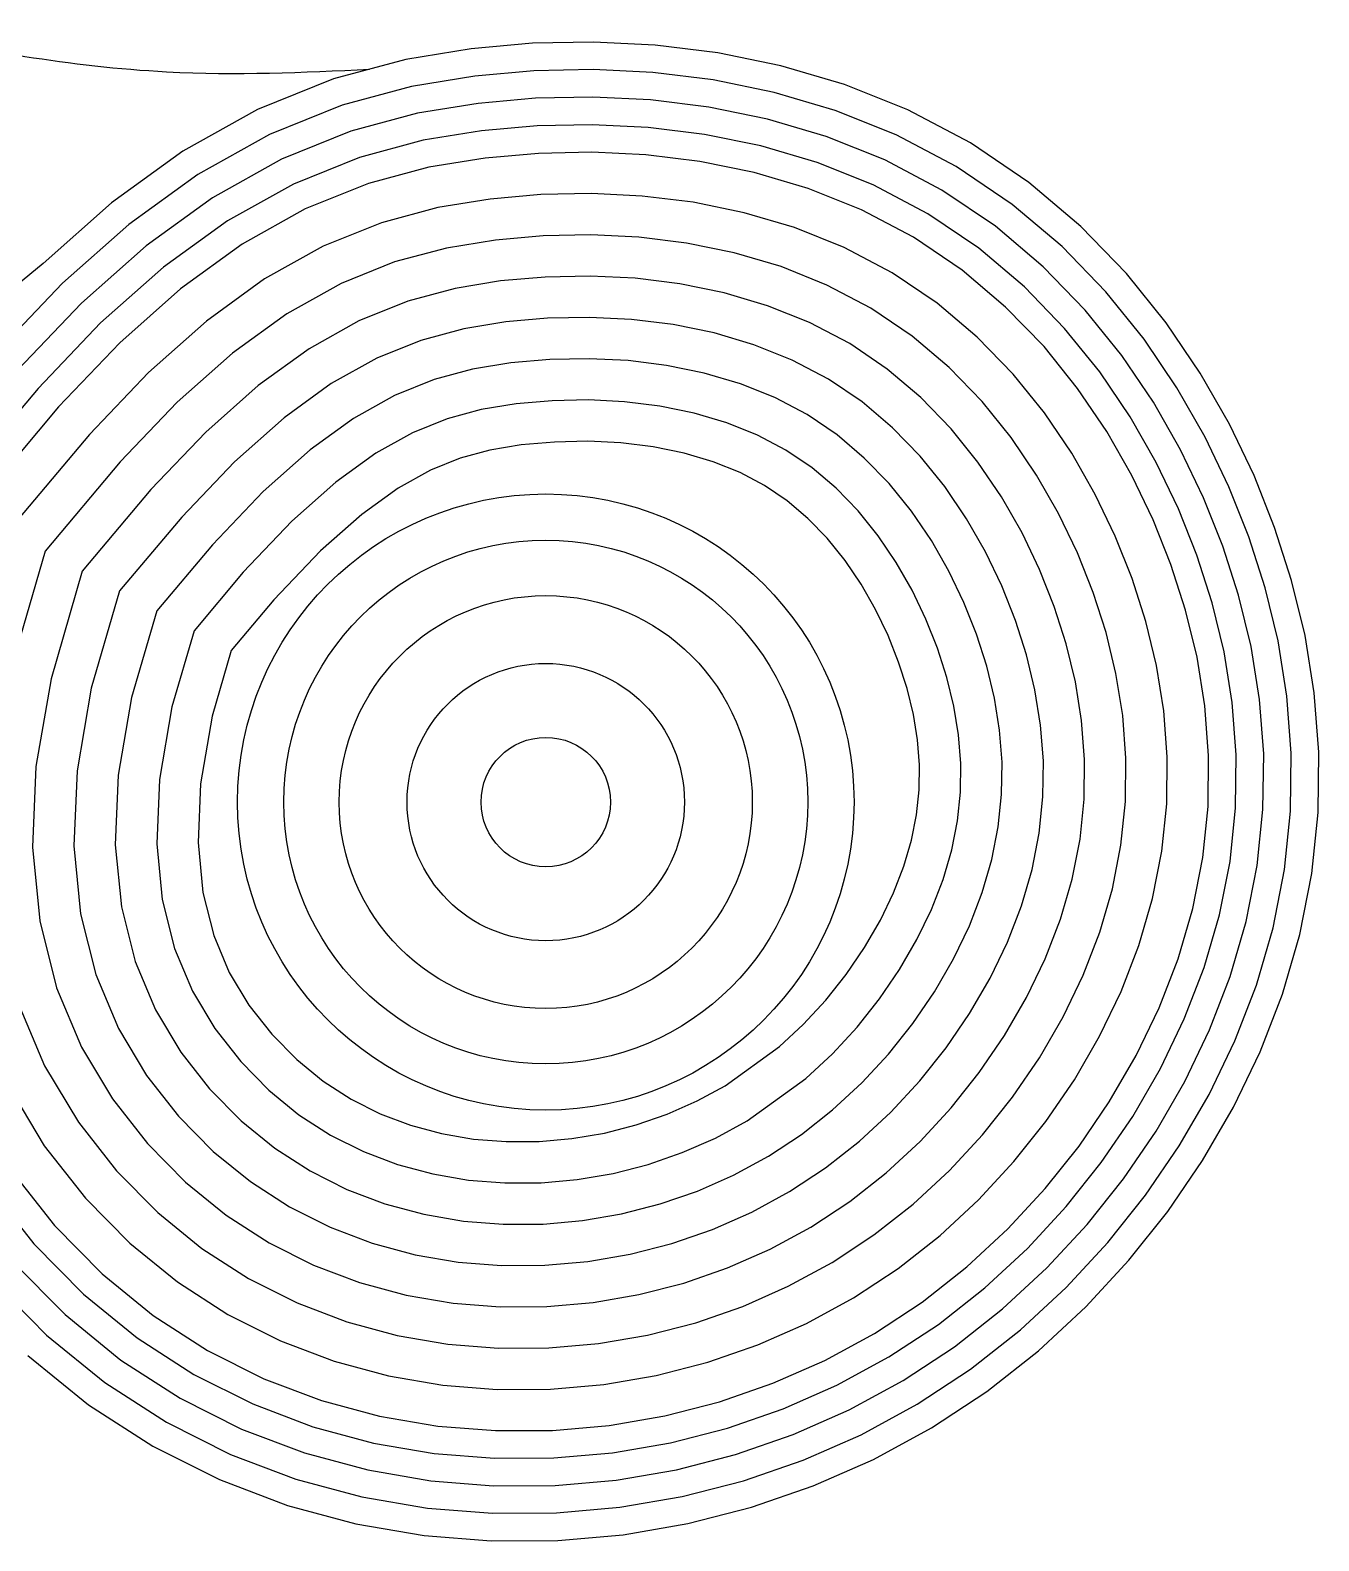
# Model space of a CAD drawing. Header units: millimetres. Extents: x 1218 to 72853, y -34712 to 16286.
# Drawn here: x 44332.1 to 44504.3, y 10439.5 to 10641.5 of the extents above; entities that cross this region are included whole.
import ezdxf

# ---------------------------------------------------------------- set-up
doc = ezdxf.new("R2010")
doc.units = ezdxf.units.MM

# ---------------------------------------------------------------- blocks, each defined once
blk = doc.blocks.new('CUONVOI PCCC')
for p, q in [((-11.78, 97.78, -7.91), (-20.53, 96.35, -7.91)), ((-3.6, 98.51, -7.91), (-11.78, 97.78, -7.91)), ((4.56, 98.68, -7.91), (-3.6, 98.51, -7.91)), ((12.82, 98.27, -7.91), (4.56, 98.68, -7.91)), ((21.17, 97.24, -7.91), (12.82, 98.27, -7.91)), ((29.6, 95.52, -7.91), (21.17, 97.24, -7.91)), ((-20.53, 96.35, -7.91), (-30.21, 93.75, -7.91)), ((4.51, 95, -7.91), (-3.4, 94.83, -7.91)), ((12.5, 94.6, -7.91), (4.51, 95, -7.91)), ((38.09, 93.01, -7.91), (29.6, 95.52, -7.91)), ((-30.21, 93.75, -7.91), (-40.34, 89.67, -7.91)), ((-11.31, 94.13, -7.91), (-19.76, 92.75, -7.91)), ((-3.4, 94.83, -7.91), (-11.31, 94.13, -7.91)), ((20.57, 93.61, -7.91), (12.5, 94.6, -7.91)), ((28.71, 91.94, -7.91), (20.57, 93.61, -7.91)), ((46.58, 89.61, -7.91), (38.09, 93.01, -7.91)), ((-19.76, 92.75, -7.91), (-29.04, 90.26, -7.91)), ((-3.19, 91.16, -7.91), (-10.85, 90.48, -7.91)), ((4.45, 91.32, -7.91), (-3.19, 91.16, -7.91)), ((12.18, 90.94, -7.91), (4.45, 91.32, -7.91)), ((19.98, 89.97, -7.91), (12.18, 90.94, -7.91)), ((36.88, 89.53, -7.91), (28.71, 91.94, -7.91)), ((-40.34, 89.67, -7.91), (-50.32, 84.08, -7.91)), ((-29.04, 90.26, -7.91), (-38.74, 86.34, -7.91)), ((-18.98, 89.15, -7.91), (-27.87, 86.76, -7.91)), ((-10.85, 90.48, -7.91), (-18.98, 89.15, -7.91)), ((27.82, 88.37, -7.91), (19.98, 89.97, -7.91)), ((45.03, 86.26, -7.91), (36.88, 89.53, -7.91)), ((54.93, 85.21, -7.91), (46.58, 89.61, -7.91)), ((-2.99, 87.48, -7.91), (-10.39, 86.82, -7.91)), ((4.4, 87.63, -7.91), (-2.99, 87.48, -7.91)), ((11.87, 87.27, -7.91), (4.4, 87.63, -7.91)), ((19.38, 86.34, -7.91), (11.87, 87.27, -7.91)), ((35.67, 86.05, -7.91), (27.82, 88.37, -7.91)), ((-38.74, 86.34, -7.91), (-48.34, 80.98, -7.91)), ((-27.87, 86.76, -7.91), (-37.15, 83.02, -7.91)), ((-18.21, 85.54, -7.91), (-26.7, 83.26, -7.91)), ((-10.39, 86.82, -7.91), (-18.21, 85.54, -7.91)), ((26.93, 84.8, -7.91), (19.38, 86.34, -7.91)), ((43.49, 82.92, -7.91), (35.67, 86.05, -7.91)), ((53.03, 82.05, -7.91), (45.03, 86.26, -7.91)), ((62.74, 79.91, -7.91), (54.93, 85.21, -7.91)), ((-50.32, 84.08, -7.91), (-59.86, 77.18, -7.91)), ((-37.15, 83.02, -7.91), (-46.36, 77.87, -7.91)), ((-26.7, 83.26, -7.91), (-35.56, 79.69, -7.91)), ((-9.93, 83.17, -7.91), (-17.43, 81.94, -7.91)), ((-2.79, 83.8, -7.91), (-9.93, 83.17, -7.91)), ((4.35, 83.95, -7.91), (-2.79, 83.8, -7.91)), ((11.55, 83.6, -7.91), (4.35, 83.95, -7.91)), ((18.79, 82.7, -7.91), (11.55, 83.6, -7.91)), ((34.46, 82.57, -7.91), (26.93, 84.8, -7.91)), ((51.13, 78.89, -7.91), (43.49, 82.92, -7.91)), ((-48.34, 80.98, -7.91), (-57.56, 74.3, -7.91)), ((-17.43, 81.94, -7.91), (-25.53, 79.77, -7.91)), ((26.03, 81.22, -7.91), (18.79, 82.7, -7.91)), ((33.25, 79.09, -7.91), (26.03, 81.22, -7.91)), ((41.94, 79.57, -7.91), (34.46, 82.57, -7.91)), ((60.51, 76.98, -7.91), (53.03, 82.05, -7.91)), ((-35.56, 79.69, -7.91), (-44.37, 74.76, -7.91)), ((-25.53, 79.77, -7.91), (-33.97, 76.36, -7.91)), ((40.39, 76.23, -7.91), (33.25, 79.09, -7.91)), ((49.24, 75.73, -7.91), (41.94, 79.57, -7.91)), ((58.28, 74.04, -7.91), (51.13, 78.89, -7.91)), ((69.71, 74.01, -7.91), (62.74, 79.91, -7.91)), ((-59.86, 77.18, -7.91), (-68.99, 69.07, -7.91)), ((-46.36, 77.87, -7.91), (-55.25, 71.43, -7.91)), ((-9.24, 77.69, -7.91), (-16.27, 76.54, -7.91)), ((-2.49, 78.29, -7.91), (-9.24, 77.69, -7.91)), ((4.27, 78.43, -7.91), (-2.49, 78.29, -7.91)), ((11.08, 78.09, -7.91), (4.27, 78.43, -7.91)), ((17.9, 77.25, -7.91), (11.08, 78.09, -7.91)), ((24.7, 75.86, -7.91), (17.9, 77.25, -7.91)), ((67.19, 71.32, -7.91), (60.51, 76.98, -7.91)), ((-44.37, 74.76, -7.91), (-52.94, 68.56, -7.91)), ((-33.97, 76.36, -7.91), (-42.39, 71.66, -7.91)), ((-16.27, 76.54, -7.91), (-23.78, 74.52, -7.91)), ((31.44, 73.87, -7.91), (24.7, 75.86, -7.91)), ((47.34, 72.57, -7.91), (40.39, 76.23, -7.91)), ((56.05, 71.11, -7.91), (49.24, 75.73, -7.91)), ((-57.56, 74.3, -7.91), (-66.43, 66.42, -7.91)), ((-23.78, 74.52, -7.91), (-31.58, 71.38, -7.91)), ((-2.19, 72.77, -7.91), (-8.55, 72.21, -7.91)), ((4.19, 72.91, -7.91), (-2.19, 72.77, -7.91)), ((10.6, 72.59, -7.91), (4.19, 72.91, -7.91)), ((38.07, 71.21, -7.91), (31.44, 73.87, -7.91)), ((64.67, 68.63, -7.91), (58.28, 74.04, -7.91)), ((75.81, 67.71, -7.91), (69.71, 74.01, -7.91)), ((-55.25, 71.43, -7.91), (-63.87, 63.77, -7.91)), ((-42.39, 71.66, -7.91), (-50.64, 65.69, -7.91)), ((-31.58, 71.38, -7.91), (-39.41, 67, -7.91)), ((-15.1, 71.14, -7.91), (-22.02, 69.28, -7.91)), ((-8.55, 72.21, -7.91), (-15.1, 71.14, -7.91)), ((17, 71.8, -7.91), (10.6, 72.59, -7.91)), ((23.36, 70.5, -7.91), (17, 71.8, -7.91)), ((44.5, 67.83, -7.91), (38.07, 71.21, -7.91)), ((53.82, 68.17, -7.91), (47.34, 72.57, -7.91)), ((62.16, 65.94, -7.91), (56.05, 71.11, -7.91)), ((73.05, 65.27, -7.91), (67.19, 71.32, -7.91)), ((-68.99, 69.07, -7.91), (-87.97, 53.48, -7.91)), ((-22.02, 69.28, -7.91), (-29.19, 66.39, -7.91)), ((29.63, 68.65, -7.91), (23.36, 70.5, -7.91)), ((-52.94, 68.56, -7.91), (-61.32, 61.12, -7.91)), ((-39.41, 67, -7.91), (-47.18, 61.38, -7.91)), ((-7.86, 66.73, -7.91), (-13.94, 65.73, -7.91)), ((-1.88, 67.26, -7.91), (-7.86, 66.73, -7.91)), ((4.11, 67.38, -7.91), (-1.88, 67.26, -7.91)), ((10.13, 67.09, -7.91), (4.11, 67.38, -7.91)), ((16.11, 66.35, -7.91), (10.13, 67.09, -7.91)), ((35.76, 66.19, -7.91), (29.63, 68.65, -7.91)), ((50.48, 63.77, -7.91), (44.5, 67.83, -7.91)), ((59.64, 63.25, -7.91), (53.82, 68.17, -7.91)), ((70.29, 62.83, -7.91), (64.67, 68.63, -7.91)), ((81.11, 61.14, -7.91), (75.81, 67.71, -7.91)), ((-66.43, 66.42, -7.91), (-75.17, 57.28, -7.91)), ((-50.64, 65.69, -7.91), (-58.76, 58.46, -7.91)), ((-29.19, 66.39, -7.91), (-36.44, 62.33, -7.91)), ((-13.94, 65.73, -7.91), (-20.27, 64.03, -7.91)), ((22.02, 65.14, -7.91), (16.11, 66.35, -7.91)), ((27.81, 63.43, -7.91), (22.02, 65.14, -7.91)), ((41.65, 63.09, -7.91), (35.76, 66.19, -7.91)), ((67.53, 60.39, -7.91), (62.16, 65.94, -7.91)), ((78.15, 58.95, -7.91), (73.05, 65.27, -7.91)), ((-63.87, 63.77, -7.91), (-72.42, 54.82, -7.91)), ((-20.27, 64.03, -7.91), (-26.8, 61.4, -7.91)), ((33.44, 61.17, -7.91), (27.81, 63.43, -7.91)), ((47.14, 59.37, -7.91), (41.65, 63.09, -7.91)), ((55.86, 59.21, -7.91), (50.48, 63.77, -7.91)), ((64.78, 57.95, -7.91), (59.64, 63.25, -7.91)), ((75.19, 56.76, -7.91), (70.29, 62.83, -7.91)), ((-61.32, 61.12, -7.91), (-69.68, 52.37, -7.91)), ((-47.18, 61.38, -7.91), (-54.93, 54.49, -7.91)), ((-36.44, 62.33, -7.91), (-43.71, 57.07, -7.91)), ((-26.8, 61.4, -7.91), (-33.46, 57.67, -7.91)), ((-7.17, 61.25, -7.91), (-12.77, 60.33, -7.91)), ((-1.58, 61.75, -7.91), (-7.17, 61.25, -7.91)), ((4.04, 61.86, -7.91), (-1.58, 61.75, -7.91)), ((9.65, 61.59, -7.91), (4.04, 61.86, -7.91)), ((15.22, 60.9, -7.91), (9.65, 61.59, -7.91)), ((20.68, 59.78, -7.91), (15.22, 60.9, -7.91)), ((38.81, 58.35, -7.91), (33.44, 61.17, -7.91)), ((85.67, 54.4, -7.91), (81.11, 61.14, -7.91)), ((-18.51, 58.79, -7.91), (-24.41, 56.41, -7.91)), ((-12.77, 60.33, -7.91), (-18.51, 58.79, -7.91)), ((26, 58.21, -7.91), (20.68, 59.78, -7.91)), ((52.09, 55.17, -7.91), (47.14, 59.37, -7.91)), ((60.64, 54.28, -7.91), (55.86, 59.21, -7.91)), ((72.23, 54.57, -7.91), (67.53, 60.39, -7.91)), ((82.55, 52.46, -7.91), (78.15, 58.95, -7.91)), ((-58.76, 58.46, -7.91), (-66.94, 49.91, -7.91)), ((-43.71, 57.07, -7.91), (-51.09, 50.51, -7.91)), ((-33.46, 57.67, -7.91), (-40.25, 52.76, -7.91)), ((31.12, 56.16, -7.91), (26, 58.21, -7.91)), ((43.8, 54.96, -7.91), (38.81, 58.35, -7.91)), ((69.27, 52.37, -7.91), (64.78, 57.95, -7.91)), ((79.42, 50.51, -7.91), (75.19, 56.76, -7.91)), ((-24.41, 56.41, -7.91), (-30.49, 53.01, -7.91)), ((-11.61, 54.93, -7.91), (-16.76, 53.55, -7.91)), ((-6.48, 55.77, -7.91), (-11.61, 54.93, -7.91)), ((-1.28, 56.23, -7.91), (-6.48, 55.77, -7.91)), ((3.96, 56.34, -7.91), (-1.28, 56.23, -7.91)), ((9.18, 56.08, -7.91), (3.96, 56.34, -7.91)), ((14.32, 55.45, -7.91), (9.18, 56.08, -7.91)), ((19.35, 54.42, -7.91), (14.32, 55.45, -7.91)), ((35.97, 53.6, -7.91), (31.12, 56.16, -7.91)), ((48.31, 51.14, -7.91), (43.8, 54.96, -7.91)), ((56.5, 50.62, -7.91), (52.09, 55.17, -7.91)), ((76.3, 48.56, -7.91), (72.23, 54.57, -7.91)), ((-54.93, 54.49, -7.91), (-62.83, 46.22, -7.91)), ((-40.25, 52.76, -7.91), (-47.26, 46.53, -7.91)), ((-30.49, 53.01, -7.91), (-36.79, 48.45, -7.91)), ((-16.76, 53.55, -7.91), (-22.02, 51.42, -7.91)), ((24.19, 52.99, -7.91), (19.35, 54.42, -7.91)), ((28.8, 51.14, -7.91), (24.19, 52.99, -7.91)), ((40.45, 50.56, -7.91), (35.97, 53.6, -7.91)), ((64.83, 49.09, -7.91), (60.64, 54.28, -7.91)), ((89.57, 47.57, -7.91), (85.67, 54.4, -7.91)), ((-69.68, 52.37, -7.91), (-82.02, 37.68, -7.91)), ((-51.09, 50.51, -7.91), (-58.72, 42.53, -7.91)), ((-22.02, 51.42, -7.91), (-27.51, 48.35, -7.91)), ((-0.98, 50.72, -7.91), (-5.78, 50.29, -7.91)), ((-0.98, 50.72, -7.91), (-5.78, 50.29, -7.91)), ((-0.98, 50.72, -7.91), (-5.78, 50.29, -7.91)), ((3.88, 50.82, -7.91), (-0.98, 50.72, -7.91)), ((3.88, 50.82, -7.91), (-0.98, 50.72, -7.91)), ((3.88, 50.82, -7.91), (-0.98, 50.72, -7.91)), ((8.7, 50.58, -7.91), (3.88, 50.82, -7.91)), ((8.7, 50.58, -7.91), (3.88, 50.82, -7.91)), ((8.7, 50.58, -7.91), (3.88, 50.82, -7.91)), ((13.43, 49.99, -7.91), (8.7, 50.58, -7.91)), ((13.43, 49.99, -7.91), (8.7, 50.58, -7.91)), ((13.43, 49.99, -7.91), (8.7, 50.58, -7.91)), ((33.12, 48.86, -7.91), (28.8, 51.14, -7.91)), ((44.54, 47.1, -7.91), (40.45, 50.56, -7.91)), ((52.36, 46.96, -7.91), (48.31, 51.14, -7.91)), ((60.39, 45.8, -7.91), (56.5, 50.62, -7.91)), ((73.17, 46.62, -7.91), (69.27, 52.37, -7.91)), ((83.04, 44.16, -7.91), (79.42, 50.51, -7.91)), ((86.31, 45.86, -7.91), (82.55, 52.46, -7.91)), ((-66.94, 49.91, -7.91), (-78.7, 35.91, -7.91)), ((-10.45, 49.53, -7.91), (-15, 48.3, -7.91)), ((-10.45, 49.53, -7.91), (-15, 48.3, -7.91)), ((-10.45, 49.53, -7.91), (-15, 48.3, -7.91)), ((-5.78, 50.29, -7.91), (-10.45, 49.53, -7.91)), ((-5.78, 50.29, -7.91), (-10.45, 49.53, -7.91)), ((-5.78, 50.29, -7.91), (-10.45, 49.53, -7.91)), ((18.01, 49.06, -7.91), (13.43, 49.99, -7.91)), ((18.01, 49.06, -7.91), (13.43, 49.99, -7.91)), ((18.01, 49.06, -7.91), (13.43, 49.99, -7.91)), ((22.38, 47.77, -7.91), (18.01, 49.06, -7.91)), ((22.38, 47.77, -7.91), (18.01, 49.06, -7.91)), ((22.38, 47.77, -7.91), (18.01, 49.06, -7.91)), ((37.11, 46.16, -7.91), (33.12, 48.86, -7.91)), ((68.48, 43.7, -7.91), (64.83, 49.09, -7.91)), ((79.78, 42.45, -7.91), (76.3, 48.56, -7.91)), ((-47.26, 46.53, -7.91), (-54.61, 38.85, -7.91)), ((-36.79, 48.45, -7.91), (-43.42, 42.56, -7.91)), ((-27.51, 48.35, -7.91), (-33.33, 44.14, -7.91)), ((-15, 48.3, -7.91), (-19.63, 46.43, -7.91)), ((-15, 48.3, -7.91), (-19.63, 46.43, -7.91)), ((-15, 48.3, -7.91), (-19.63, 46.43, -7.91)), ((26.48, 46.12, -7.91), (22.38, 47.77, -7.91)), ((26.48, 46.12, -7.91), (22.38, 47.77, -7.91)), ((26.48, 46.12, -7.91), (22.38, 47.77, -7.91)), ((48.22, 43.3, -7.91), (44.54, 47.1, -7.91)), ((55.95, 42.51, -7.91), (52.36, 46.96, -7.91)), ((76.52, 40.74, -7.91), (73.17, 46.62, -7.91)), ((92.86, 40.7, -7.91), (89.57, 47.57, -7.91)), ((-62.83, 46.22, -7.91), (-73.73, 33.25, -7.91)), ((-19.63, 46.43, -7.91), (-24.54, 43.69, -7.91)), ((-19.63, 46.43, -7.91), (-24.54, 43.69, -7.91)), ((-19.63, 46.43, -7.91), (-24.54, 43.69, -7.91)), ((-5.09, 44.81, -7.91), (-9.28, 44.12, -7.91)), ((-0.67, 45.2, -7.91), (-5.09, 44.81, -7.91)), ((3.8, 45.29, -7.91), (-0.67, 45.2, -7.91)), ((8.23, 45.08, -7.91), (3.8, 45.29, -7.91)), ((12.54, 44.54, -7.91), (8.23, 45.08, -7.91)), ((16.67, 43.7, -7.91), (12.54, 44.54, -7.91)), ((30.28, 44.12, -7.91), (26.48, 46.12, -7.91)), ((30.28, 44.12, -7.91), (26.48, 46.12, -7.91)), ((30.28, 44.12, -7.91), (26.48, 46.12, -7.91)), ((40.76, 43.06, -7.91), (37.11, 46.16, -7.91)), ((63.79, 40.78, -7.91), (60.39, 45.8, -7.91)), ((89.49, 39.22, -7.91), (86.31, 45.86, -7.91)), ((-58.72, 42.53, -7.91), (-68.75, 30.6, -7.91)), ((-43.42, 42.56, -7.91), (-50.49, 35.16, -7.91)), ((-33.33, 44.14, -7.91), (-39.59, 38.58, -7.91)), ((-24.54, 43.69, -7.91), (-29.87, 39.83, -7.91)), ((-24.54, 43.69, -7.91), (-29.87, 39.83, -7.91)), ((-24.54, 43.69, -7.91), (-29.87, 39.83, -7.91)), ((-13.25, 43.06, -7.91), (-17.25, 41.44, -7.91)), ((-9.28, 44.12, -7.91), (-13.25, 43.06, -7.91)), ((20.56, 42.55, -7.91), (16.67, 43.7, -7.91)), ((24.16, 41.11, -7.91), (20.56, 42.55, -7.91)), ((33.77, 41.75, -7.91), (30.28, 44.12, -7.91)), ((33.77, 41.75, -7.91), (30.28, 44.12, -7.91)), ((33.77, 41.75, -7.91), (30.28, 44.12, -7.91)), ((44.08, 39.64, -7.91), (40.76, 43.06, -7.91)), ((51.51, 39.23, -7.91), (48.22, 43.3, -7.91)), ((59.1, 37.86, -7.91), (55.95, 42.51, -7.91)), ((71.63, 38.18, -7.91), (68.48, 43.7, -7.91)), ((82.74, 36.27, -7.91), (79.78, 42.45, -7.91)), ((86.11, 37.75, -7.91), (83.04, 44.16, -7.91)), ((-17.25, 41.44, -7.91), (-21.56, 39.03, -7.91)), ((27.43, 39.38, -7.91), (24.16, 41.11, -7.91)), ((36.99, 39.03, -7.91), (33.77, 41.75, -7.91)), ((36.99, 39.03, -7.91), (33.77, 41.75, -7.91)), ((36.99, 39.03, -7.91), (33.77, 41.75, -7.91)), ((66.73, 35.62, -7.91), (63.79, 40.78, -7.91)), ((79.36, 34.8, -7.91), (76.52, 40.74, -7.91)), ((95.61, 33.78, -7.91), (92.86, 40.7, -7.91)), ((-54.61, 38.85, -7.91), (-63.77, 27.94, -7.91)), ((-39.59, 38.58, -7.91), (-46.38, 31.47, -7.91)), ((-29.87, 39.83, -7.91), (-35.75, 34.6, -7.91)), ((-29.87, 39.83, -7.91), (-35.75, 34.6, -7.91)), ((-29.87, 39.83, -7.91), (-35.75, 34.6, -7.91)), ((-21.56, 39.03, -7.91), (-26.41, 35.52, -7.91)), ((30.43, 37.35, -7.91), (27.43, 39.38, -7.91)), ((39.94, 35.98, -7.91), (36.99, 39.03, -7.91)), ((39.94, 35.98, -7.91), (36.99, 39.03, -7.91)), ((39.94, 35.98, -7.91), (36.99, 39.03, -7.91)), ((47.07, 35.94, -7.91), (44.08, 39.64, -7.91)), ((54.41, 34.94, -7.91), (51.51, 39.23, -7.91)), ((92.14, 32.54, -7.91), (89.49, 39.22, -7.91)), ((33.21, 34.99, -7.91), (30.43, 37.35, -7.91)), ((61.84, 33.06, -7.91), (59.1, 37.86, -7.91)), ((74.3, 32.59, -7.91), (71.63, 38.18, -7.91)), ((88.67, 31.29, -7.91), (86.11, 37.75, -7.91)), ((-50.49, 35.16, -7.91), (-58.8, 25.28, -7.91)), ((-35.75, 34.6, -7.91), (-42.27, 27.79, -7.91)), ((-35.75, 34.6, -7.91), (-42.27, 27.79, -7.91)), ((-35.75, 34.6, -7.91), (-42.27, 27.79, -7.91)), ((-26.41, 35.52, -7.91), (-31.92, 30.63, -7.91)), ((35.8, 32.32, -7.91), (33.21, 34.99, -7.91)), ((42.63, 32.65, -7.91), (39.94, 35.98, -7.91)), ((42.63, 32.65, -7.91), (39.94, 35.98, -7.91)), ((42.63, 32.65, -7.91), (39.94, 35.98, -7.91)), ((49.72, 32.02, -7.91), (47.07, 35.94, -7.91)), ((56.95, 30.5, -7.91), (54.41, 34.94, -7.91)), ((69.24, 30.37, -7.91), (66.73, 35.62, -7.91)), ((81.74, 28.81, -7.91), (79.36, 34.8, -7.91)), ((85.21, 30.05, -7.91), (82.74, 36.27, -7.91)), ((38.18, 29.37, -7.91), (35.8, 32.32, -7.91)), ((45.03, 29.1, -7.91), (42.63, 32.65, -7.91)), ((45.03, 29.1, -7.91), (42.63, 32.65, -7.91)), ((45.03, 29.1, -7.91), (42.63, 32.65, -7.91)), ((64.18, 28.16, -7.91), (61.84, 33.06, -7.91)), ((76.54, 26.94, -7.91), (74.3, 32.59, -7.91)), ((94.33, 25.7, -7.91), (92.14, 32.54, -7.91)), ((97.88, 26.7, -7.91), (95.61, 33.78, -7.91)), ((-68.75, 30.6, -7.91), (-73.34, 14.77, -7.91)), ((-46.38, 31.47, -7.91), (-53.82, 22.62, -7.91)), ((-31.92, 30.63, -7.91), (-38.16, 24.1, -7.91)), ((52.05, 27.93, -7.91), (49.72, 32.02, -7.91)), ((59.12, 25.95, -7.91), (56.95, 30.5, -7.91)), ((71.34, 25.08, -7.91), (69.24, 30.37, -7.91)), ((90.79, 24.71, -7.91), (88.67, 31.29, -7.91)), ((40.34, 26.18, -7.91), (38.18, 29.37, -7.91)), ((47.16, 25.37, -7.91), (45.03, 29.1, -7.91)), ((47.16, 25.37, -7.91), (45.03, 29.1, -7.91)), ((47.16, 25.37, -7.91), (45.03, 29.1, -7.91)), ((83.7, 22.71, -7.91), (81.74, 28.81, -7.91)), ((87.24, 23.71, -7.91), (85.21, 30.05, -7.91)), ((-63.77, 27.94, -7.91), (-67.95, 13.53, -7.91)), ((-42.27, 27.79, -7.91), (-48.84, 19.96, -7.91)), ((-42.27, 27.79, -7.91), (-48.84, 19.96, -7.91)), ((-42.27, 27.79, -7.91), (-48.84, 19.96, -7.91)), ((54.06, 23.74, -7.91), (52.05, 27.93, -7.91)), ((66.15, 23.21, -7.91), (64.18, 28.16, -7.91)), ((78.38, 21.21, -7.91), (76.54, 26.94, -7.91)), ((99.67, 19.33, -7.91), (97.88, 26.7, -7.91)), ((-58.8, 25.28, -7.91), (-62.57, 12.29, -7.91)), ((42.26, 22.81, -7.91), (40.34, 26.18, -7.91)), ((49, 21.53, -7.91), (47.16, 25.37, -7.91)), ((49, 21.53, -7.91), (47.16, 25.37, -7.91)), ((49, 21.53, -7.91), (47.16, 25.37, -7.91)), ((60.95, 21.35, -7.91), (59.12, 25.95, -7.91)), ((73.07, 19.72, -7.91), (71.34, 25.08, -7.91)), ((92.45, 17.87, -7.91), (90.79, 24.71, -7.91)), ((96.06, 18.6, -7.91), (94.33, 25.7, -7.91)), ((-53.82, 22.62, -7.91), (-57.18, 11.04, -7.91)), ((-38.16, 24.1, -7.91), (-43.87, 17.31, -7.91)), ((43.94, 19.31, -7.91), (42.26, 22.81, -7.91)), ((55.75, 19.49, -7.91), (54.06, 23.74, -7.91)), ((67.75, 18.22, -7.91), (66.15, 23.21, -7.91)), ((85.23, 16.42, -7.91), (83.7, 22.71, -7.91)), ((88.84, 17.14, -7.91), (87.24, 23.71, -7.91)), ((50.55, 17.62, -7.91), (49, 21.53, -7.91)), ((50.55, 17.62, -7.91), (49, 21.53, -7.91)), ((50.55, 17.62, -7.91), (49, 21.53, -7.91)), ((62.43, 16.72, -7.91), (60.95, 21.35, -7.91)), ((79.81, 15.32, -7.91), (78.38, 21.21, -7.91)), ((-48.84, 19.96, -7.91), (-51.79, 9.8, -7.91)), ((-48.84, 19.96, -7.91), (-51.79, 9.8, -7.91)), ((-48.84, 19.96, -7.91), (-51.79, 9.8, -7.91)), ((45.35, 15.76, -7.91), (43.94, 19.31, -7.91)), ((57.12, 15.22, -7.91), (55.75, 19.49, -7.91)), ((68.98, 13.14, -7.91), (67.75, 18.22, -7.91)), ((74.4, 14.23, -7.91), (73.07, 19.72, -7.91)), ((97.25, 11.22, -7.91), (96.06, 18.6, -7.91)), ((100.9, 11.65, -7.91), (99.67, 19.33, -7.91)), ((-43.87, 17.31, -7.91), (-46.4, 8.56, -7.91)), ((51.8, 13.73, -7.91), (50.55, 17.62, -7.91)), ((51.8, 13.73, -7.91), (50.55, 17.62, -7.91)), ((51.8, 13.73, -7.91), (50.55, 17.62, -7.91)), ((63.57, 12.05, -7.91), (62.43, 16.72, -7.91)), ((86.27, 9.92, -7.91), (85.23, 16.42, -7.91)), ((89.93, 10.36, -7.91), (88.84, 17.14, -7.91)), ((93.59, 10.79, -7.91), (92.45, 17.87, -7.91)), ((46.48, 12.23, -7.91), (45.35, 15.76, -7.91)), ((58.15, 10.96, -7.91), (57.12, 15.22, -7.91)), ((75.3, 8.62, -7.91), (74.4, 14.23, -7.91)), ((80.79, 9.27, -7.91), (79.81, 15.32, -7.91)), ((-67.95, 13.53, -7.91), (-69.97, 1.82, -7.91)), ((-62.57, 12.29, -7.91), (-64.47, 1.23, -7.91)), ((47.32, 8.77, -7.91), (46.48, 12.23, -7.91)), ((52.74, 9.86, -7.91), (51.8, 13.73, -7.91)), ((52.74, 9.86, -7.91), (51.8, 13.73, -7.91)), ((52.74, 9.86, -7.91), (51.8, 13.73, -7.91)), ((69.81, 7.98, -7.91), (68.98, 13.14, -7.91)), ((-57.18, 11.04, -7.91), (-58.97, 0.64, -7.91)), ((58.84, 6.68, -7.91), (58.15, 10.96, -7.91)), ((64.33, 7.33, -7.91), (63.57, 12.05, -7.91)), ((90.46, 3.38, -7.91), (89.93, 10.36, -7.91)), ((94.14, 3.5, -7.91), (93.59, 10.79, -7.91)), ((97.82, 3.61, -7.91), (97.25, 11.22, -7.91)), ((101.51, 3.73, -7.91), (100.9, 11.65, -7.91)), ((-51.79, 9.8, -7.91), (-53.47, 0.06, -7.91)), ((-51.79, 9.8, -7.91), (-53.47, 0.06, -7.91)), ((-51.79, 9.8, -7.91), (-53.47, 0.06, -7.91)), ((-46.4, 8.56, -7.91), (-47.97, -0.53, -7.91)), ((47.87, 5.38, -7.91), (47.32, 8.77, -7.91)), ((53.36, 6.03, -7.91), (52.74, 9.86, -7.91)), ((53.36, 6.03, -7.91), (52.74, 9.86, -7.91)), ((53.36, 6.03, -7.91), (52.74, 9.86, -7.91)), ((75.73, 2.91, -7.91), (75.3, 8.62, -7.91)), ((81.26, 3.09, -7.91), (80.79, 9.27, -7.91)), ((86.78, 3.26, -7.91), (86.27, 9.92, -7.91)), ((59.17, 2.38, -7.91), (58.84, 6.68, -7.91)), ((64.69, 2.56, -7.91), (64.33, 7.33, -7.91)), ((70.21, 2.74, -7.91), (69.81, 7.98, -7.91)), ((48.12, 2.03, -7.91), (47.87, 5.38, -7.91)), ((53.64, 2.21, -7.91), (53.36, 6.03, -7.91)), ((53.64, 2.21, -7.91), (53.36, 6.03, -7.91)), ((53.64, 2.21, -7.91), (53.36, 6.03, -7.91)), ((48.08, -1.3, -7.91), (48.12, 2.03, -7.91)), ((53.6, -1.61, -7.91), (53.64, 2.21, -7.91)), ((53.6, -1.61, -7.91), (53.64, 2.21, -7.91)), ((53.6, -1.61, -7.91), (53.64, 2.21, -7.91)), ((59.11, -1.93, -7.91), (59.17, 2.38, -7.91)), ((64.63, -2.25, -7.91), (64.69, 2.56, -7.91)), ((70.15, -2.57, -7.91), (70.21, 2.74, -7.91)), ((75.66, -2.88, -7.91), (75.73, 2.91, -7.91)), ((81.18, -3.2, -7.91), (81.26, 3.09, -7.91)), ((86.7, -3.52, -7.91), (86.78, 3.26, -7.91)), ((90.37, -3.73, -7.91), (90.46, 3.38, -7.91)), ((94.05, -3.94, -7.91), (94.14, 3.5, -7.91)), ((97.73, -4.15, -7.91), (97.82, 3.61, -7.91)), ((101.41, -4.36, -7.91), (101.51, 3.73, -7.91)), ((-69.97, 1.82, -7.91), (-70.43, -8.97, -7.91)), ((-64.47, 1.23, -7.91), (-64.9, -8.81, -7.91)), ((-58.97, 0.64, -7.91), (-59.36, -8.66, -7.91)), ((-53.47, 0.06, -7.91), (-53.83, -8.51, -7.91)), ((-53.47, 0.06, -7.91), (-53.83, -8.51, -7.91)), ((-53.47, 0.06, -7.91), (-53.83, -8.51, -7.91)), ((-47.97, -0.53, -7.91), (-48.3, -8.35, -7.91)), ((47.74, -4.64, -7.91), (48.08, -1.3, -7.91)), ((53.2, -5.46, -7.91), (53.6, -1.61, -7.91)), ((53.2, -5.46, -7.91), (53.6, -1.61, -7.91)), ((53.2, -5.46, -7.91), (53.6, -1.61, -7.91)), ((58.67, -6.27, -7.91), (59.11, -1.93, -7.91)), ((64.13, -7.09, -7.91), (64.63, -2.25, -7.91)), ((69.6, -7.9, -7.91), (70.15, -2.57, -7.91)), ((75.06, -8.72, -7.91), (75.66, -2.88, -7.91)), ((80.53, -9.53, -7.91), (81.18, -3.2, -7.91)), ((85.99, -10.35, -7.91), (86.7, -3.52, -7.91)), ((89.64, -10.89, -7.91), (90.37, -3.73, -7.91)), ((93.28, -11.44, -7.91), (94.05, -3.94, -7.91)), ((47.07, -8.04, -7.91), (47.74, -4.64, -7.91)), ((52.44, -9.34, -7.91), (53.2, -5.46, -7.91)), ((52.44, -9.34, -7.91), (53.2, -5.46, -7.91)), ((52.44, -9.34, -7.91), (53.2, -5.46, -7.91)), ((96.92, -11.98, -7.91), (97.73, -4.15, -7.91)), ((100.57, -12.52, -7.91), (101.41, -4.36, -7.91)), ((46.06, -11.51, -7.91), (47.07, -8.04, -7.91)), ((57.81, -10.64, -7.91), (58.67, -6.27, -7.91)), ((63.18, -11.95, -7.91), (64.13, -7.09, -7.91)), ((68.55, -13.25, -7.91), (69.6, -7.9, -7.91)), ((-70.43, -8.97, -7.91), (-69.46, -18.84, -7.91)), ((-64.9, -8.81, -7.91), (-64, -17.89, -7.91)), ((-59.36, -8.66, -7.91), (-58.55, -16.94, -7.91)), ((-53.83, -8.51, -7.91), (-53.1, -15.99, -7.91)), ((-53.83, -8.51, -7.91), (-53.1, -15.99, -7.91)), ((-53.83, -8.51, -7.91), (-53.1, -15.99, -7.91)), ((-48.3, -8.35, -7.91), (-47.64, -15.04, -7.91)), ((51.29, -13.28, -7.91), (52.44, -9.34, -7.91)), ((51.29, -13.28, -7.91), (52.44, -9.34, -7.91)), ((51.29, -13.28, -7.91), (52.44, -9.34, -7.91)), ((73.92, -14.56, -7.91), (75.06, -8.72, -7.91)), ((79.29, -15.86, -7.91), (80.53, -9.53, -7.91)), ((44.67, -15.1, -7.91), (46.06, -11.51, -7.91)), ((56.53, -15.05, -7.91), (57.81, -10.64, -7.91)), ((61.76, -16.82, -7.91), (63.18, -11.95, -7.91)), ((84.66, -17.17, -7.91), (85.99, -10.35, -7.91)), ((88.24, -18.04, -7.91), (89.64, -10.89, -7.91)), ((91.82, -18.91, -7.91), (93.28, -11.44, -7.91)), ((95.39, -19.78, -7.91), (96.92, -11.98, -7.91)), ((49.74, -17.3, -7.91), (51.29, -13.28, -7.91)), ((49.74, -17.3, -7.91), (51.29, -13.28, -7.91)), ((49.74, -17.3, -7.91), (51.29, -13.28, -7.91)), ((67, -18.59, -7.91), (68.55, -13.25, -7.91)), ((98.97, -20.65, -7.91), (100.57, -12.52, -7.91)), ((-53.1, -15.99, -7.91), (-51.45, -22.52, -7.91)), ((-53.1, -15.99, -7.91), (-51.45, -22.52, -7.91)), ((-53.1, -15.99, -7.91), (-51.45, -22.52, -7.91)), ((-47.64, -15.04, -7.91), (-46.2, -20.77, -7.91)), ((42.91, -18.76, -7.91), (44.67, -15.1, -7.91)), ((54.81, -19.5, -7.91), (56.53, -15.05, -7.91)), ((72.23, -20.36, -7.91), (73.92, -14.56, -7.91)), ((77.46, -22.13, -7.91), (79.29, -15.86, -7.91)), ((-64, -17.89, -7.91), (-61.95, -26.02, -7.91)), ((-58.55, -16.94, -7.91), (-56.7, -24.27, -7.91)), ((47.79, -21.34, -7.91), (49.74, -17.3, -7.91)), ((47.79, -21.34, -7.91), (49.74, -17.3, -7.91)), ((47.79, -21.34, -7.91), (49.74, -17.3, -7.91)), ((59.88, -21.69, -7.91), (61.76, -16.82, -7.91)), ((82.7, -23.9, -7.91), (84.66, -17.17, -7.91)), ((86.19, -25.08, -7.91), (88.24, -18.04, -7.91)), ((-69.46, -18.84, -7.91), (-67.2, -27.77, -7.91)), ((40.79, -22.41, -7.91), (42.91, -18.76, -7.91)), ((52.67, -23.93, -7.91), (54.81, -19.5, -7.91)), ((64.95, -23.89, -7.91), (67, -18.59, -7.91)), ((89.68, -26.26, -7.91), (91.82, -18.91, -7.91)), ((93.16, -27.44, -7.91), (95.39, -19.78, -7.91)), ((-46.2, -20.77, -7.91), (-44.12, -25.73, -7.91)), ((45.47, -25.35, -7.91), (47.79, -21.34, -7.91)), ((45.47, -25.35, -7.91), (47.79, -21.34, -7.91)), ((45.47, -25.35, -7.91), (47.79, -21.34, -7.91)), ((57.56, -26.51, -7.91), (59.88, -21.69, -7.91)), ((70.02, -26.09, -7.91), (72.23, -20.36, -7.91)), ((75.08, -28.28, -7.91), (77.46, -22.13, -7.91)), ((96.65, -28.62, -7.91), (98.97, -20.65, -7.91)), ((-51.45, -22.52, -7.91), (-49.06, -28.23, -7.91)), ((-51.45, -22.52, -7.91), (-49.06, -28.23, -7.91)), ((-51.45, -22.52, -7.91), (-49.06, -28.23, -7.91)), ((38.35, -25.99, -7.91), (40.79, -22.41, -7.91)), ((50.14, -28.3, -7.91), (52.67, -23.93, -7.91)), ((62.44, -29.1, -7.91), (64.95, -23.89, -7.91)), ((80.15, -30.48, -7.91), (82.7, -23.9, -7.91)), ((-61.95, -26.02, -7.91), (-58.94, -33.21, -7.91)), ((-56.7, -24.27, -7.91), (-54, -30.72, -7.91)), ((-44.12, -25.73, -7.91), (-41.51, -30.11, -7.91)), ((35.6, -29.44, -7.91), (38.35, -25.99, -7.91)), ((42.79, -29.27, -7.91), (45.47, -25.35, -7.91)), ((42.79, -29.27, -7.91), (45.47, -25.35, -7.91)), ((42.79, -29.27, -7.91), (45.47, -25.35, -7.91)), ((67.32, -31.68, -7.91), (70.02, -26.09, -7.91)), ((83.53, -31.95, -7.91), (86.19, -25.08, -7.91)), ((-67.2, -27.77, -7.91), (-63.88, -35.71, -7.91)), ((-49.06, -28.23, -7.91), (-46.07, -33.24, -7.91)), ((-49.06, -28.23, -7.91), (-46.07, -33.24, -7.91)), ((-49.06, -28.23, -7.91), (-46.07, -33.24, -7.91)), ((54.82, -31.24, -7.91), (57.56, -26.51, -7.91)), ((86.91, -33.41, -7.91), (89.68, -26.26, -7.91)), ((90.29, -34.88, -7.91), (93.16, -27.44, -7.91)), ((-72.46, -29.52, -7.91), (-68.82, -38.2, -7.91)), ((-41.51, -30.11, -7.91), (-38.45, -34, -7.91)), ((32.59, -32.7, -7.91), (35.6, -29.44, -7.91)), ((39.79, -33.04, -7.91), (42.79, -29.27, -7.91)), ((39.79, -33.04, -7.91), (42.79, -29.27, -7.91)), ((39.79, -33.04, -7.91), (42.79, -29.27, -7.91)), ((47.24, -32.55, -7.91), (50.14, -28.3, -7.91)), ((59.49, -34.18, -7.91), (62.44, -29.1, -7.91)), ((72.2, -34.27, -7.91), (75.08, -28.28, -7.91)), ((93.67, -36.34, -7.91), (96.65, -28.62, -7.91)), ((-54, -30.72, -7.91), (-50.62, -36.38, -7.91)), ((51.68, -35.83, -7.91), (54.82, -31.24, -7.91)), ((64.16, -37.13, -7.91), (67.32, -31.68, -7.91)), ((77.08, -36.85, -7.91), (80.15, -30.48, -7.91)), ((80.33, -38.58, -7.91), (83.53, -31.95, -7.91)), ((-58.94, -33.21, -7.91), (-55.18, -39.51, -7.91)), ((-46.07, -33.24, -7.91), (-42.6, -37.65, -7.91)), ((-46.07, -33.24, -7.91), (-42.6, -37.65, -7.91)), ((-46.07, -33.24, -7.91), (-42.6, -37.65, -7.91)), ((-38.45, -34, -7.91), (-35.11, -37.39, -7.91)), ((29.43, -35.63, -7.91), (32.59, -32.7, -7.91)), ((36.5, -36.61, -7.91), (39.79, -33.04, -7.91)), ((36.5, -36.61, -7.91), (39.79, -33.04, -7.91)), ((36.5, -36.61, -7.91), (39.79, -33.04, -7.91)), ((43.99, -36.64, -7.91), (47.24, -32.55, -7.91)), ((56.13, -39.11, -7.91), (59.49, -34.18, -7.91)), ((68.84, -40.07, -7.91), (72.2, -34.27, -7.91)), ((83.59, -40.3, -7.91), (86.91, -33.41, -7.91)), ((-63.88, -35.71, -7.91), (-59.74, -42.64, -7.91)), ((22.15, -40.88, -7.91), (29.43, -35.63, -7.91)), ((48.18, -40.24, -7.91), (51.68, -35.83, -7.91)), ((86.84, -42.03, -7.91), (90.29, -34.88, -7.91)), ((90.1, -43.75, -7.91), (93.67, -36.34, -7.91)), ((-68.82, -38.2, -7.91), (-64.3, -45.77, -7.91)), ((-50.62, -36.38, -7.91), (-46.75, -41.31, -7.91)), ((-42.6, -37.65, -7.91), (-38.82, -41.49, -7.91)), ((-42.6, -37.65, -7.91), (-38.82, -41.49, -7.91)), ((-42.6, -37.65, -7.91), (-38.82, -41.49, -7.91)), ((-35.11, -37.39, -7.91), (-31.56, -40.28, -7.91)), ((32.93, -39.91, -7.91), (36.5, -36.61, -7.91)), ((32.93, -39.91, -7.91), (36.5, -36.61, -7.91)), ((32.93, -39.91, -7.91), (36.5, -36.61, -7.91)), ((40.41, -40.51, -7.91), (43.99, -36.64, -7.91)), ((60.57, -42.39, -7.91), (64.16, -37.13, -7.91)), ((73.51, -43.01, -7.91), (77.08, -36.85, -7.91)), ((-55.18, -39.51, -7.91), (-50.9, -44.96, -7.91)), ((-31.56, -40.28, -7.91), (-27.84, -42.67, -7.91)), ((25.1, -45.56, -7.91), (32.93, -39.91, -7.91)), ((25.1, -45.56, -7.91), (32.93, -39.91, -7.91)), ((25.1, -45.56, -7.91), (32.93, -39.91, -7.91)), ((44.31, -44.41, -7.91), (48.18, -40.24, -7.91)), ((52.37, -43.83, -7.91), (56.13, -39.11, -7.91)), ((65.02, -45.67, -7.91), (68.84, -40.07, -7.91)), ((76.63, -44.97, -7.91), (80.33, -38.58, -7.91)), ((79.75, -46.94, -7.91), (83.59, -40.3, -7.91)), ((-73.76, -40.69, -7.91), (-68.86, -48.9, -7.91)), ((-46.75, -41.31, -7.91), (-42.54, -45.58, -7.91)), ((-38.82, -41.49, -7.91), (-34.81, -44.75, -7.91)), ((-38.82, -41.49, -7.91), (-34.81, -44.75, -7.91)), ((-38.82, -41.49, -7.91), (-34.81, -44.75, -7.91)), ((18.42, -42.91, -7.91), (22.15, -40.88, -7.91)), ((36.52, -44.11, -7.91), (40.41, -40.51, -7.91)), ((56.56, -47.43, -7.91), (60.57, -42.39, -7.91)), ((82.86, -48.9, -7.91), (86.84, -42.03, -7.91)), ((-59.74, -42.64, -7.91), (-55.05, -48.61, -7.91)), ((-27.84, -42.67, -7.91), (-23.96, -44.62, -7.91)), ((14.41, -44.67, -7.91), (18.42, -42.91, -7.91)), ((32.36, -47.39, -7.91), (36.52, -44.11, -7.91)), ((40.11, -48.31, -7.91), (44.31, -44.41, -7.91)), ((48.22, -48.32, -7.91), (52.37, -43.83, -7.91)), ((69.47, -48.94, -7.91), (73.51, -43.01, -7.91)), ((85.98, -50.86, -7.91), (90.1, -43.75, -7.91)), ((-64.3, -45.77, -7.91), (-59.2, -52.27, -7.91)), ((-50.9, -44.96, -7.91), (-46.26, -49.67, -7.91)), ((-42.54, -45.58, -7.91), (-38.05, -49.22, -7.91)), ((-34.81, -44.75, -7.91), (-30.58, -47.47, -7.91)), ((-34.81, -44.75, -7.91), (-30.58, -47.47, -7.91)), ((-34.81, -44.75, -7.91), (-30.58, -47.47, -7.91)), ((-23.96, -44.62, -7.91), (-19.92, -46.15, -7.91)), ((-19.92, -46.15, -7.91), (-15.75, -47.28, -7.91)), ((6.01, -47.2, -7.91), (10.27, -46.11, -7.91)), ((10.27, -46.11, -7.91), (14.41, -44.67, -7.91)), ((20.86, -47.87, -7.91), (25.1, -45.56, -7.91)), ((20.86, -47.87, -7.91), (25.1, -45.56, -7.91)), ((20.86, -47.87, -7.91), (25.1, -45.56, -7.91)), ((60.75, -51.03, -7.91), (65.02, -45.67, -7.91)), ((72.43, -51.13, -7.91), (76.63, -44.97, -7.91)), ((-30.58, -47.47, -7.91), (-26.18, -49.69, -7.91)), ((-30.58, -47.47, -7.91), (-26.18, -49.69, -7.91)), ((-30.58, -47.47, -7.91), (-26.18, -49.69, -7.91)), ((-15.75, -47.28, -7.91), (-11.47, -48.01, -7.91)), ((-11.47, -48.01, -7.91), (-7.1, -48.35, -7.91)), ((-7.1, -48.35, -7.91), (-2.71, -48.33, -7.91)), ((-2.71, -48.33, -7.91), (1.67, -47.95, -7.91)), ((1.67, -47.95, -7.91), (6.01, -47.2, -7.91)), ((16.43, -49.82, -7.91), (20.86, -47.87, -7.91)), ((16.43, -49.82, -7.91), (20.86, -47.87, -7.91)), ((16.43, -49.82, -7.91), (20.86, -47.87, -7.91)), ((27.94, -50.3, -7.91), (32.36, -47.39, -7.91)), ((35.59, -51.87, -7.91), (40.11, -48.31, -7.91)), ((43.7, -52.51, -7.91), (48.22, -48.32, -7.91)), ((52.13, -52.22, -7.91), (56.56, -47.43, -7.91)), ((75.39, -53.32, -7.91), (79.75, -46.94, -7.91)), ((-68.86, -48.9, -7.91), (-63.35, -55.92, -7.91)), ((-55.05, -48.61, -7.91), (-49.98, -53.76, -7.91)), ((-46.26, -49.67, -7.91), (-41.3, -53.7, -7.91)), ((-38.05, -49.22, -7.91), (-33.33, -52.27, -7.91)), ((-26.18, -49.69, -7.91), (-21.62, -51.41, -7.91)), ((-26.18, -49.69, -7.91), (-21.62, -51.41, -7.91)), ((-26.18, -49.69, -7.91), (-21.62, -51.41, -7.91)), ((11.86, -51.4, -7.91), (16.43, -49.82, -7.91)), ((11.86, -51.4, -7.91), (16.43, -49.82, -7.91)), ((11.86, -51.4, -7.91), (16.43, -49.82, -7.91)), ((23.29, -52.82, -7.91), (27.94, -50.3, -7.91)), ((64.94, -54.63, -7.91), (69.47, -48.94, -7.91)), ((78.36, -55.5, -7.91), (82.86, -48.9, -7.91)), ((-73.42, -52.04, -7.91), (-67.5, -59.57, -7.91)), ((-59.2, -52.27, -7.91), (-53.69, -57.85, -7.91)), ((-33.33, -52.27, -7.91), (-28.4, -54.75, -7.91)), ((-21.62, -51.41, -7.91), (-16.93, -52.67, -7.91)), ((-21.62, -51.41, -7.91), (-16.93, -52.67, -7.91)), ((-21.62, -51.41, -7.91), (-16.93, -52.67, -7.91)), ((7.17, -52.6, -7.91), (11.86, -51.4, -7.91)), ((7.17, -52.6, -7.91), (11.86, -51.4, -7.91)), ((7.17, -52.6, -7.91), (11.86, -51.4, -7.91)), ((30.78, -55.04, -7.91), (35.59, -51.87, -7.91)), ((38.82, -56.35, -7.91), (43.7, -52.51, -7.91)), ((47.29, -56.71, -7.91), (52.13, -52.22, -7.91)), ((56.04, -56.13, -7.91), (60.75, -51.03, -7.91)), ((67.74, -57.03, -7.91), (72.43, -51.13, -7.91)), ((81.32, -57.69, -7.91), (85.98, -50.86, -7.91)), ((-76.46, -54.12, -7.91), (-70.27, -62.01, -7.91)), ((-49.98, -53.76, -7.91), (-44.55, -58.17, -7.91)), ((-41.3, -53.7, -7.91), (-36.07, -57.07, -7.91)), ((-16.93, -52.67, -7.91), (-12.15, -53.49, -7.91)), ((-16.93, -52.67, -7.91), (-12.15, -53.49, -7.91)), ((-16.93, -52.67, -7.91), (-12.15, -53.49, -7.91)), ((-12.15, -53.49, -7.91), (-7.31, -53.88, -7.91)), ((-12.15, -53.49, -7.91), (-7.31, -53.88, -7.91)), ((-12.15, -53.49, -7.91), (-7.31, -53.88, -7.91)), ((-7.31, -53.88, -7.91), (-2.45, -53.85, -7.91)), ((-7.31, -53.88, -7.91), (-2.45, -53.85, -7.91)), ((-7.31, -53.88, -7.91), (-2.45, -53.85, -7.91)), ((-2.45, -53.85, -7.91), (2.38, -53.43, -7.91)), ((-2.45, -53.85, -7.91), (2.38, -53.43, -7.91)), ((-2.45, -53.85, -7.91), (2.38, -53.43, -7.91)), ((2.38, -53.43, -7.91), (7.17, -52.6, -7.91)), ((2.38, -53.43, -7.91), (7.17, -52.6, -7.91)), ((2.38, -53.43, -7.91), (7.17, -52.6, -7.91)), ((18.45, -54.96, -7.91), (23.29, -52.82, -7.91)), ((70.53, -59.42, -7.91), (75.39, -53.32, -7.91)), ((-63.35, -55.92, -7.91), (-57.41, -61.94, -7.91)), ((-28.4, -54.75, -7.91), (-23.32, -56.67, -7.91)), ((13.45, -56.69, -7.91), (18.45, -54.96, -7.91)), ((25.73, -57.78, -7.91), (30.78, -55.04, -7.91)), ((33.62, -59.77, -7.91), (38.82, -56.35, -7.91)), ((50.88, -60.91, -7.91), (56.04, -56.13, -7.91)), ((59.95, -60.03, -7.91), (64.94, -54.63, -7.91)), ((73.33, -61.82, -7.91), (78.36, -55.5, -7.91)), ((-53.69, -57.85, -7.91), (-47.79, -62.65, -7.91)), ((-44.55, -58.17, -7.91), (-38.81, -61.87, -7.91)), ((-36.07, -57.07, -7.91), (-30.62, -59.81, -7.91)), ((-23.32, -56.67, -7.91), (-18.12, -58.07, -7.91)), ((-18.12, -58.07, -7.91), (-12.84, -58.97, -7.91)), ((3.1, -58.9, -7.91), (8.32, -58.01, -7.91)), ((8.32, -58.01, -7.91), (13.45, -56.69, -7.91)), ((20.47, -60.1, -7.91), (25.73, -57.78, -7.91)), ((42.05, -60.83, -7.91), (47.29, -56.71, -7.91)), ((62.55, -62.63, -7.91), (67.74, -57.03, -7.91)), ((76.12, -64.22, -7.91), (81.32, -57.69, -7.91)), ((-67.5, -59.57, -7.91), (-61.13, -66.04, -7.91)), ((-30.62, -59.81, -7.91), (-25.02, -61.93, -7.91)), ((-12.84, -58.97, -7.91), (-7.52, -59.4, -7.91)), ((-7.52, -59.4, -7.91), (-2.19, -59.37, -7.91)), ((-2.19, -59.37, -7.91), (3.1, -58.9, -7.91)), ((15.04, -61.98, -7.91), (20.47, -60.1, -7.91)), ((28.16, -62.74, -7.91), (33.62, -59.77, -7.91)), ((54.47, -65.11, -7.91), (59.95, -60.03, -7.91)), ((65.16, -65.23, -7.91), (70.53, -59.42, -7.91)), ((-70.27, -62.01, -7.91), (-63.61, -68.76, -7.91)), ((-57.41, -61.94, -7.91), (-51.04, -67.12, -7.91)), ((-38.81, -61.87, -7.91), (-32.85, -64.87, -7.91)), ((-25.02, -61.93, -7.91), (-19.3, -63.47, -7.91)), ((9.48, -63.41, -7.91), (15.04, -61.98, -7.91)), ((36.46, -64.51, -7.91), (42.05, -60.83, -7.91)), ((45.28, -65.32, -7.91), (50.88, -60.91, -7.91)), ((67.76, -67.84, -7.91), (73.33, -61.82, -7.91)), ((-73.03, -64.45, -7.91), (-66.08, -71.49, -7.91)), ((-47.79, -62.65, -7.91), (-41.56, -66.67, -7.91)), ((-19.3, -63.47, -7.91), (-13.52, -64.45, -7.91)), ((-13.52, -64.45, -7.91), (-7.72, -64.92, -7.91)), ((-1.94, -64.89, -7.91), (3.81, -64.38, -7.91)), ((3.81, -64.38, -7.91), (9.48, -63.41, -7.91)), ((22.49, -65.24, -7.91), (28.16, -62.74, -7.91)), ((30.6, -67.7, -7.91), (36.46, -64.51, -7.91)), ((56.86, -67.91, -7.91), (62.55, -62.63, -7.91)), ((70.37, -70.44, -7.91), (76.12, -64.22, -7.91)), ((-61.13, -66.04, -7.91), (-54.28, -71.6, -7.91)), ((-32.85, -64.87, -7.91), (-26.72, -67.19, -7.91)), ((-7.72, -64.92, -7.91), (-1.94, -64.89, -7.91)), ((16.64, -67.27, -7.91), (22.49, -65.24, -7.91)), ((39.3, -69.25, -7.91), (45.28, -65.32, -7.91)), ((48.51, -69.8, -7.91), (54.47, -65.11, -7.91)), ((59.25, -70.71, -7.91), (65.16, -65.23, -7.91)), ((-75.8, -66.88, -7.91), (-68.56, -74.22, -7.91)), ((-51.04, -67.12, -7.91), (-44.3, -71.47, -7.91)), ((-41.56, -66.67, -7.91), (-35.07, -69.93, -7.91)), ((-26.72, -67.19, -7.91), (-20.49, -68.87, -7.91)), ((10.63, -68.81, -7.91), (16.64, -67.27, -7.91)), ((24.51, -70.38, -7.91), (30.6, -67.7, -7.91)), ((50.66, -72.79, -7.91), (56.86, -67.91, -7.91)), ((61.65, -73.51, -7.91), (67.76, -67.84, -7.91)), ((-63.61, -68.76, -7.91), (-56.45, -74.58, -7.91)), ((-35.07, -69.93, -7.91), (-28.42, -72.45, -7.91)), ((-20.49, -68.87, -7.91), (-14.21, -69.94, -7.91)), ((-14.21, -69.94, -7.91), (-7.93, -70.44, -7.91)), ((-7.93, -70.44, -7.91), (-1.68, -70.41, -7.91)), ((-1.68, -70.41, -7.91), (4.52, -69.86, -7.91)), ((4.52, -69.86, -7.91), (10.63, -68.81, -7.91)), ((18.23, -72.56, -7.91), (24.51, -70.38, -7.91)), ((33.03, -72.66, -7.91), (39.3, -69.25, -7.91)), ((42.14, -73.99, -7.91), (48.51, -69.8, -7.91)), ((64.04, -76.31, -7.91), (70.37, -70.44, -7.91)), ((-66.08, -71.49, -7.91), (-58.61, -77.56, -7.91)), ((-54.28, -71.6, -7.91), (-47.04, -76.27, -7.91)), ((-44.3, -71.47, -7.91), (-37.29, -74.99, -7.91)), ((-28.42, -72.45, -7.91), (-21.67, -74.26, -7.91)), ((11.79, -74.21, -7.91), (18.23, -72.56, -7.91)), ((26.53, -75.53, -7.91), (33.03, -72.66, -7.91)), ((52.82, -75.77, -7.91), (59.25, -70.71, -7.91)), ((-68.56, -74.22, -7.91), (-60.78, -80.55, -7.91)), ((-56.45, -74.58, -7.91), (-48.87, -79.47, -7.91)), ((-21.67, -74.26, -7.91), (-14.89, -75.42, -7.91)), ((5.23, -75.34, -7.91), (11.79, -74.21, -7.91)), ((35.47, -77.62, -7.91), (42.14, -73.99, -7.91)), ((44.04, -77.15, -7.91), (50.66, -72.79, -7.91)), ((54.97, -78.76, -7.91), (61.65, -73.51, -7.91)), ((-47.04, -76.27, -7.91), (-39.51, -80.05, -7.91)), ((-37.29, -74.99, -7.91), (-30.11, -77.71, -7.91)), ((-14.89, -75.42, -7.91), (-8.14, -75.96, -7.91)), ((-8.14, -75.96, -7.91), (-1.42, -75.93, -7.91)), ((-1.42, -75.93, -7.91), (5.23, -75.34, -7.91)), ((19.82, -77.85, -7.91), (26.53, -75.53, -7.91)), ((45.93, -80.31, -7.91), (52.82, -75.77, -7.91)), ((57.12, -81.75, -7.91), (64.04, -76.31, -7.91)), ((-71.04, -76.95, -7.91), (-62.94, -83.53, -7.91)), ((-58.61, -77.56, -7.91), (-50.7, -82.67, -7.91)), ((-30.11, -77.71, -7.91), (-22.85, -79.66, -7.91)), ((12.95, -79.62, -7.91), (19.82, -77.85, -7.91)), ((28.55, -80.67, -7.91), (35.47, -77.62, -7.91)), ((37.09, -80.92, -7.91), (44.04, -77.15, -7.91)), ((47.82, -83.47, -7.91), (54.97, -78.76, -7.91)), ((-60.78, -80.55, -7.91), (-52.53, -85.87, -7.91)), ((-48.87, -79.47, -7.91), (-40.99, -83.43, -7.91)), ((-39.51, -80.05, -7.91), (-31.81, -82.97, -7.91)), ((-22.85, -79.66, -7.91), (-15.58, -80.9, -7.91)), ((5.94, -80.82, -7.91), (12.95, -79.62, -7.91)), ((21.41, -83.14, -7.91), (28.55, -80.67, -7.91)), ((38.72, -84.23, -7.91), (45.93, -80.31, -7.91)), ((-50.7, -82.67, -7.91), (-42.48, -86.8, -7.91)), ((-15.58, -80.9, -7.91), (-8.34, -81.48, -7.91)), ((-8.34, -81.48, -7.91), (-1.17, -81.45, -7.91)), ((-1.17, -81.45, -7.91), (5.94, -80.82, -7.91)), ((29.89, -84.1, -7.91), (37.09, -80.92, -7.91)), ((49.72, -86.62, -7.91), (57.12, -81.75, -7.91)), ((-62.94, -83.53, -7.91), (-54.35, -89.07, -7.91)), ((-40.99, -83.43, -7.91), (-32.95, -86.47, -7.91)), ((-31.81, -82.97, -7.91), (-24.04, -85.06, -7.91)), ((14.1, -85.02, -7.91), (21.41, -83.14, -7.91)), ((22.47, -86.66, -7.91), (29.89, -84.1, -7.91)), ((31.24, -87.53, -7.91), (38.72, -84.23, -7.91)), ((40.34, -87.54, -7.91), (47.82, -83.47, -7.91)), ((-52.53, -85.87, -7.91), (-43.96, -90.17, -7.91)), ((-42.48, -86.8, -7.91), (-34.08, -89.98, -7.91)), ((-32.95, -86.47, -7.91), (-24.83, -88.66, -7.91)), ((-24.04, -85.06, -7.91), (-16.26, -86.38, -7.91)), ((-16.26, -86.38, -7.91), (-8.55, -87, -7.91)), ((-0.91, -86.96, -7.91), (6.65, -86.3, -7.91)), ((6.65, -86.3, -7.91), (14.1, -85.02, -7.91)), ((14.87, -88.62, -7.91), (22.47, -86.66, -7.91)), ((41.97, -90.84, -7.91), (49.72, -86.62, -7.91)), ((-24.83, -88.66, -7.91), (-16.72, -90.04, -7.91)), ((-8.55, -87, -7.91), (-0.91, -86.96, -7.91)), ((7.12, -89.95, -7.91), (14.87, -88.62, -7.91)), ((23.54, -90.19, -7.91), (31.24, -87.53, -7.91)), ((32.59, -90.95, -7.91), (40.34, -87.54, -7.91)), ((-54.35, -89.07, -7.91), (-45.44, -93.55, -7.91)), ((-43.96, -90.17, -7.91), (-35.21, -93.49, -7.91)), ((-34.08, -89.98, -7.91), (-25.61, -92.26, -7.91)), ((-16.72, -90.04, -7.91), (-8.69, -90.68, -7.91)), ((-8.69, -90.68, -7.91), (-0.74, -90.64, -7.91)), ((-0.74, -90.64, -7.91), (7.12, -89.95, -7.91)), ((15.64, -92.22, -7.91), (23.54, -90.19, -7.91)), ((33.93, -94.38, -7.91), (41.97, -90.84, -7.91)), ((-25.61, -92.26, -7.91), (-17.18, -93.69, -7.91)), ((7.6, -93.6, -7.91), (15.64, -92.22, -7.91)), ((24.6, -93.72, -7.91), (32.59, -90.95, -7.91)), ((-45.44, -93.55, -7.91), (-36.34, -96.99, -7.91)), ((-35.21, -93.49, -7.91), (-26.4, -95.86, -7.91)), ((-17.18, -93.69, -7.91), (-8.83, -94.36, -7.91)), ((-8.83, -94.36, -7.91), (-0.57, -94.32, -7.91)), ((-0.57, -94.32, -7.91), (7.6, -93.6, -7.91)), ((16.41, -95.82, -7.91), (24.6, -93.72, -7.91)), ((25.66, -97.24, -7.91), (33.93, -94.38, -7.91)), ((-26.4, -95.86, -7.91), (-17.63, -97.35, -7.91)), ((8.07, -97.25, -7.91), (16.41, -95.82, -7.91)), ((-36.34, -96.99, -7.91), (-27.19, -99.45, -7.91)), ((-17.63, -97.35, -7.91), (-8.96, -98.04, -7.91)), ((-8.96, -98.04, -7.91), (-0.4, -98, -7.91)), ((-0.4, -98, -7.91), (8.07, -97.25, -7.91)), ((17.18, -99.42, -7.91), (25.66, -97.24, -7.91)), ((-27.19, -99.45, -7.91), (-18.09, -101.01, -7.91)), ((-0.23, -101.68, -7.91), (8.54, -100.91, -7.91)), ((8.54, -100.91, -7.91), (17.18, -99.42, -7.91)), ((-18.09, -101.01, -7.91), (-9.1, -101.72, -7.91)), ((-9.1, -101.72, -7.91), (-0.23, -101.68, -7.91))]:
    blk.add_line(p, q)
for radius in [41.2, 35.02, 27.61, 18.54, 8.65]:
    blk.add_circle((-1.82, -2.95), radius)
blk.add_spline([(-89.09, 100.27, -7.91), (-71.45, 96.77), (-52.5, 94.71), (-25.37, 95.05, -7.91)], degree=3)

msp = doc.modelspace()

# ---------------------------------------------------------------- block references
msp.add_blockref('CUONVOI PCCC', (44402.84, 10541.2, 7.91))

doc.saveas('drawing.dxf')
